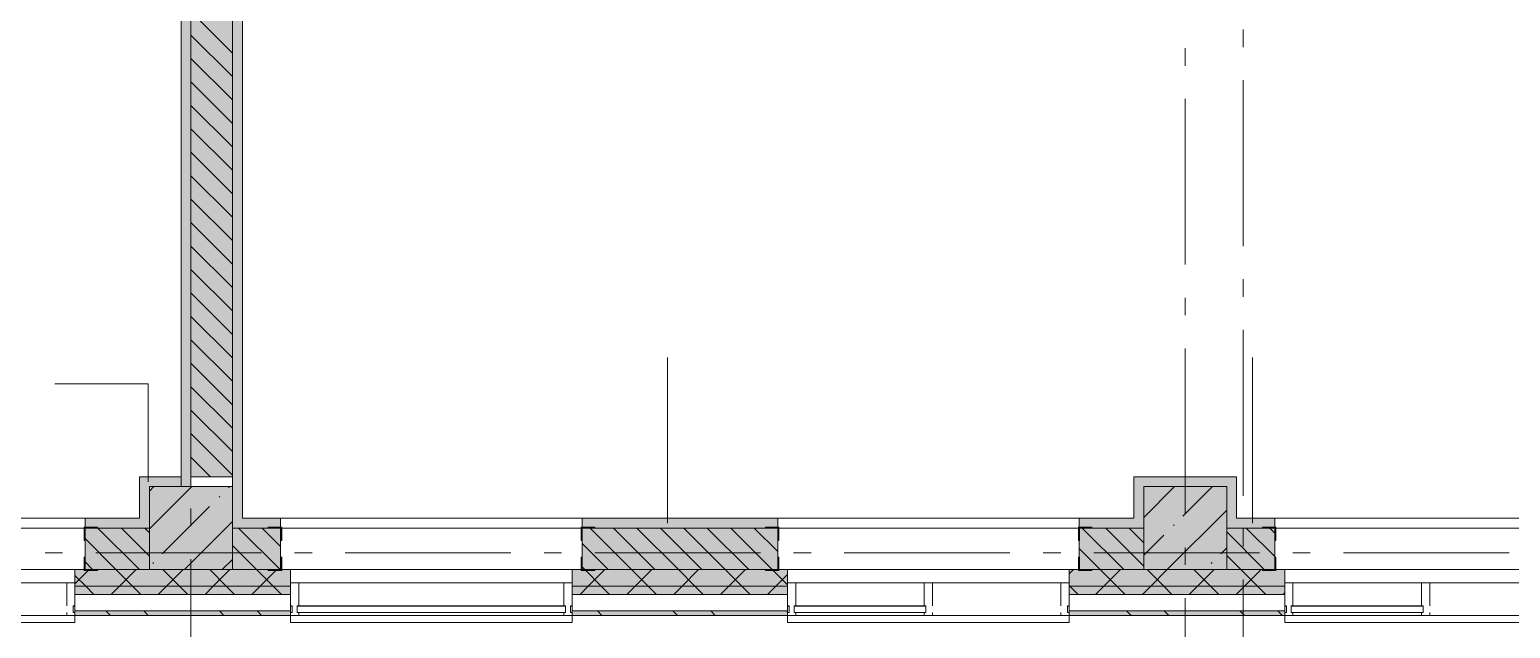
# Model space of a CAD drawing. Header units: millimetres. Extents: x -537608 to 253996, y -217170 to 186033.
# Drawn here: x -252900 to -243964, y 91066 to 94678 of the extents above; entities that cross this region are included whole.
import ezdxf

# ---------------------------------------------------------------- set-up
doc = ezdxf.new("R2010")
doc.units = ezdxf.units.MM
doc.layers.add('PDF _Геометрия', color=7, linetype='Continuous')
doc.layers.add('PDF _Сплошная заливка', color=7, linetype='Continuous', true_color=0xffffff)

msp = doc.modelspace()

# ---------------------------------------------------------------- hatches: boundary and pattern name
at = {"layer": 'PDF _Сплошная заливка', "true_color": 0xff7d7d, "transparency": 33554559}
for points in [[(-251676.1892, 91731.2661), (-251616.1907, 91731.2661), (-251616.1907, 98741.2656), (-251676.1892, 98741.2656), (-251676.1892, 91869.1886)], [(-251986.1887, 91921.2686), (-251986.1887, 91981.2671), (-252236.1897, 91981.2671), (-252236.1897, 91921.2686), (-252176.1868, 91921.2686)], [(-245676.192, 91921.2686), (-245676.192, 91981.2671), (-246236.1881, 91981.2671), (-246236.1881, 91921.2686), (-245797.9674, 91921.2686)], [(-245676.192, 91731.2661), (-245616.1892, 91731.2661), (-245616.1892, 91981.2671), (-245676.192, 91981.2671), (-245676.192, 91869.1886)], [(-246215.4035, 91671.2676), (-246176.1896, 91671.2676), (-246176.1896, 91921.2686), (-246236.1881, 91921.2686), (-246236.1881, 91671.2676)]]:
    msp.add_hatch(color=11, dxfattribs=at).paths.add_polyline_path(points)
at = {"layer": 'PDF _Сплошная заливка', "transparency": 33554559}
msp.add_hatch(color=256, dxfattribs=at).paths.add_polyline_path([(-245797.9674, 91421.2666), (-245676.192, 91421.2666), (-245676.192, 91921.2686), (-246176.1896, 91921.2686), (-246176.1896, 91421.2666)])
at = {"layer": 'PDF _Сплошная заливка', "true_color": 0xff7d7d, "transparency": 33554559}
h = msp.add_hatch(color=11, dxfattribs=at)
h.paths.add_polyline_path([(-252565.7423, 91671.2676), (-252236.1897, 91671.2676), (-252236.1897, 91731.2661), (-252565.7423, 91731.2661)], flags=0)
h.paths.add_polyline_path([(-254385.7415, 91671.2676), (-254385.7415, 91731.2661), (-254676.1879, 91731.2661), (-254676.1879, 91671.2676), (-254564.0965, 91671.2676)], flags=0)
h = msp.add_hatch(color=11, dxfattribs=at)
h.paths.add_polyline_path([(-246236.1881, 91671.2676), (-246236.1881, 91731.2661), (-246565.7407, 91731.2661), (-246565.7407, 91671.2676)], flags=0)
h.paths.add_polyline_path([(-251385.7429, 91671.2676), (-251385.7429, 91731.2661), (-251676.1892, 91731.2661), (-251676.1892, 91671.2676), (-251642.052, 91671.2676)], flags=0)
h.paths.add_polyline_path([(-249565.7436, 91671.2676), (-248385.7443, 91671.2676), (-248385.7443, 91731.2661), (-249565.7436, 91731.2661)], flags=0)
h = msp.add_hatch(color=11, dxfattribs=at)
h.paths.add_polyline_path([(-243236.1895, 91671.2676), (-243236.1895, 91731.2661), (-243565.7421, 91731.2661), (-243564.7431, 91671.2676), (-243293.3633, 91671.2676)], flags=0)
h.paths.add_polyline_path([(-245676.192, 91671.2676), (-245385.7414, 91671.2676), (-245385.7414, 91731.2661), (-245676.192, 91731.2661)], flags=0)
at = {"layer": 'PDF _Сплошная заливка', "transparency": 33554559}
h = msp.add_hatch(color=256, dxfattribs=at)
h.paths.add_polyline_path([(-233692.3661, 91421.2666), (-233626.193, 91421.2666), (-233626.193, 91671.2676), (-234066.1921, 91671.2676), (-234066.1921, 91421.2666)], flags=0)
h.paths.add_polyline_path([(-239119.0147, 91421.2666), (-238826.1914, 91421.2666), (-238826.1914, 91671.2676), (-239126.1905, 91671.2676), (-239126.1905, 91421.2666)], flags=0)
h.paths.add_polyline_path([(-235886.1913, 91421.2666), (-235886.1913, 91671.2676), (-237006.1922, 91671.2676), (-237006.1922, 91421.2666), (-236196.9723, 91421.2666)], flags=0)
h.paths.add_polyline_path([(-243293.3633, 91421.2666), (-243176.191, 91421.2666), (-243176.191, 91671.2676), (-243565.7421, 91671.2676), (-243565.7421, 91421.2666)], flags=0)
h.paths.add_polyline_path([(-241826.1901, 91421.2666), (-241826.1901, 91671.2676), (-242126.1913, 91671.2676), (-242126.1913, 91421.2666), (-242041.0592, 91421.2666)], flags=0)
h.paths.add_polyline_path([(-240006.1909, 91421.2666), (-239626.1902, 91421.2666), (-239626.1902, 91671.2676), (-240006.1909, 91671.2676), (-240006.1909, 91515.2129)], flags=0)
h.paths.add_polyline_path([(-242676.189, 91421.2666), (-242626.1889, 91421.2666), (-242626.1889, 91671.2676), (-242676.189, 91671.2676), (-242676.189, 91571.9777)], flags=0)
h.paths.add_polyline_path([(-246565.7407, 91421.2666), (-246176.1896, 91421.2666), (-246176.1896, 91671.2676), (-246565.7407, 91671.2676), (-246565.7407, 91515.2129)], flags=0)
h.paths.add_polyline_path([(-245385.7414, 91421.2666), (-245385.7414, 91671.2676), (-245676.192, 91671.2676), (-245676.192, 91421.2666)], flags=0)
h.paths.add_polyline_path([(-248720.0118, 91421.2666), (-248385.7443, 91421.2666), (-248385.7443, 91671.2676), (-249565.7436, 91671.2676), (-249565.7436, 91421.2666), (-249137.4437, 91421.2666)], flags=0)
h.paths.add_polyline_path([(-252476.9243, 91421.2666), (-252176.1868, 91421.2666), (-252176.1868, 91671.2676), (-252565.7423, 91671.2676), (-252565.7423, 91421.2666)], flags=0)
h.paths.add_polyline_path([(-251385.7429, 91421.2666), (-251385.7429, 91671.2676), (-251676.1892, 91671.2676), (-251676.1892, 91421.2666), (-251642.052, 91421.2666)], flags=0)
h.paths.add_polyline_path([(-255565.7409, 91421.2666), (-255176.1898, 91421.2666), (-255176.1898, 91671.2676), (-255565.7409, 91671.2676), (-255565.7409, 91515.2129)], flags=0)
h.paths.add_polyline_path([(-257486.1367, 91421.2666), (-257385.7402, 91421.2666), (-257385.7402, 91671.2676), (-258565.7395, 91671.2676), (-258565.7395, 91421.2666), (-258321.009, 91421.2666)], flags=0)
h.paths.add_polyline_path([(-254385.7415, 91421.2666), (-254385.7415, 91671.2676), (-254676.1879, 91671.2676), (-254676.1879, 91421.2666), (-254564.0965, 91421.2666)], flags=0)
h.paths.add_polyline_path([(-261243.0492, 91421.2666), (-261176.187, 91421.2666), (-261176.187, 91671.2676), (-261565.7382, 91671.2676), (-261565.7382, 91421.2666)], flags=0)
h.paths.add_polyline_path([(-260385.7388, 91421.2666), (-260385.7388, 91671.2676), (-260676.1851, 91671.2676), (-260676.1851, 91421.2666), (-260408.1812, 91421.2666)], flags=0)
h.paths.add_polyline_path([(-264176.1857, 91421.2666), (-264176.1857, 91671.2676), (-264565.7411, 91671.2676), (-264565.7411, 91421.2666)], flags=0)
h.paths.add_polyline_path([(-266669.6977, 91421.2666), (-266385.7404, 91421.2666), (-266385.7404, 91671.2676), (-267560.7406, 91671.2676), (-267560.7406, 91421.2666), (-267504.57, 91421.2666)], flags=0)
h.paths.add_polyline_path([(-263676.1881, 91421.2666), (-263385.7374, 91421.2666), (-263385.7374, 91671.2676), (-263676.1881, 91671.2676), (-263676.1881, 91506.6485)], flags=0)
h.paths.add_polyline_path([(-269380.7398, 91421.2666), (-269380.7398, 91671.2676), (-269676.1853, 91671.2676), (-269676.1853, 91421.2666), (-269591.7422, 91421.2666)], flags=0)
h.paths.add_polyline_path([(-270176.1872, 91421.2666), (-270176.1872, 91671.2676), (-270566.3541, 91671.2676), (-270566.3541, 91421.2666), (-270426.6102, 91421.2666)], flags=0)
h.paths.add_polyline_path([(-273348.6546, 91421.2666), (-273176.1859, 91421.2666), (-273176.1859, 91671.2676), (-273565.737, 91671.2676), (-273565.737, 91421.2666)], flags=0)
h.paths.add_polyline_path([(-275676.1826, 91421.2666), (-275385.7362, 91421.2666), (-275385.7362, 91671.2676), (-275676.1826, 91671.2676)], flags=0)
h.paths.add_polyline_path([(-272386.3534, 91421.2666), (-272386.3534, 91671.2676), (-272676.184, 91671.2676), (-272676.184, 91421.2666), (-272513.7824, 91421.2666)], flags=0)
h.paths.add_polyline_path([(-276226.1847, 91421.2666), (-276176.1845, 91421.2666), (-276176.1845, 91671.2676), (-276226.1847, 91671.2676), (-276226.1847, 91555.6756)], flags=0)
h.paths.add_polyline_path([(-276865.7367, 91421.2666), (-276726.1823, 91421.2666), (-276726.1823, 91671.2676), (-276865.7367, 91671.2676), (-276865.7367, 91515.2129)], flags=0)
h.paths.add_polyline_path([(-281685.7347, 91421.2666), (-281685.7347, 91671.2676), (-282865.734, 91671.2676), (-282865.734, 91421.2666), (-281697.3434, 91421.2666)], flags=0)
h.paths.add_polyline_path([(-279865.7397, 91421.2666), (-279726.1853, 91421.2666), (-279726.1853, 91671.2676), (-279865.7397, 91671.2676), (-279865.7397, 91515.2129)], flags=0)
h.paths.add_polyline_path([(-278685.7403, 91421.2666), (-278685.7403, 91671.2676), (-279226.1833, 91671.2676), (-279226.1833, 91421.2666), (-278775.3032, 91421.2666)], flags=0)
h.paths.add_polyline_path([(-284685.7376, 91421.2666), (-284685.7376, 91671.2676), (-285226.1806, 91671.2676), (-285226.1806, 91421.2666), (-285036.824, 91421.2666)], flags=0)
h.paths.add_polyline_path([(-285726.1825, 91421.2666), (-285726.1825, 91671.2676), (-285865.7369, 91671.2676), (-285865.7369, 91421.2666)], flags=0)
h.paths.add_polyline_path([(-288226.1835, 91421.2666), (-287685.7319, 91421.2666), (-287685.7319, 91671.2676), (-288226.1835, 91671.2676)], flags=0)
h.paths.add_polyline_path([(-288793.7365, 91421.2666), (-288726.1855, 91421.2666), (-288726.1855, 91671.2676), (-288865.7313, 91671.2676), (-288865.7313, 91421.2666)], flags=0)
h.paths.add_polyline_path([(-290880.9044, 91421.2666), (-290685.7348, 91421.2666), (-290685.7348, 91671.2676), (-291926.1806, 91671.2676), (-291926.1806, 91421.2666), (-291715.7767, 91421.2666)], flags=0)
h.paths.add_polyline_path([(-299626.1757, 91421.2666), (-299546.1806, 91421.2666), (-299546.1806, 91671.2676), (-299626.1757, 91671.2676), (-299626.1757, 91455.7484)], flags=0)
h.paths.add_polyline_path([(-300126.1777, 91421.2666), (-300126.1777, 91671.2676), (-300803.6776, 91671.2676), (-300803.6776, 91421.2666), (-300481.9058, 91421.2666)], flags=0)
h.paths.add_polyline_path([(-304238.8097, 91421.2666), (-304126.1758, 91421.2666), (-304126.1758, 91671.2676), (-307138.3387, 91671.2676), (-307138.3387, 91421.2666), (-305073.682, 91421.2666)], flags=0)
h.paths.add_polyline_path([(-301803.6815, 91421.2666), (-301803.6815, 91671.2676), (-303626.1825, 91671.2676), (-303626.1825, 91421.2666), (-302151.6419, 91421.2666)], flags=0)
h.paths.add_polyline_path([(-308138.3338, 91421.2666), (-308138.3338, 91671.2676), (-308726.1763, 91671.2676), (-308726.1763, 91421.2666), (-308413.1627, 91421.2666)], flags=0)
h = msp.add_hatch(color=256, dxfattribs=at)
h.paths.add_polyline_path([(-214072.9389, 91321.2663), (-213276.196, 91321.2663), (-213276.196, 91421.2666), (-222460.9308, 91421.2666), (-222460.9308, 91321.2663), (-214907.808, 91321.2663)], flags=0)
h.paths.add_polyline_path([(-224160.9288, 91321.2663), (-224160.9288, 91421.2666), (-232001.1932, 91421.2666), (-232001.1932, 91321.2663), (-224926.2392, 91321.2663)], flags=0)
h.paths.add_polyline_path([(-232851.1922, 91321.2663), (-232851.1922, 91421.2666), (-234126.1928, 91421.2666), (-234126.1928, 91321.2663), (-233126.1932, 91321.2663)], flags=0)
h.paths.add_polyline_path([(-236196.9723, 91321.2663), (-235826.1928, 91321.2663), (-235826.1928, 91421.2666), (-237066.1908, 91421.2666), (-237066.1908, 91321.2663), (-236614.4085, 91321.2663)], flags=0)
h.paths.add_polyline_path([(-239953.8848, 91321.2663), (-238766.1908, 91321.2663), (-238766.1908, 91421.2666), (-240066.1915, 91421.2666), (-240066.1915, 91321.2663)], flags=0)
h.paths.add_polyline_path([(-243626.1884, 91321.2663), (-241766.1916, 91321.2663), (-241766.1916, 91421.2666), (-243626.1884, 91421.2666)], flags=0)
h.paths.add_polyline_path([(-245380.5355, 91321.2663), (-245326.1907, 91321.2663), (-245326.1907, 91421.2666), (-246626.1914, 91421.2666), (-246626.1914, 91321.2663), (-245797.9674, 91321.2663)], flags=0)
h.paths.add_polyline_path([(-249626.19, 91321.2663), (-248326.1893, 91321.2663), (-248326.1893, 91421.2666), (-249626.19, 91421.2666)], flags=0)
h.paths.add_polyline_path([(-254564.0965, 91321.2663), (-254326.1866, 91321.2663), (-254326.1866, 91421.2666), (-255626.1873, 91421.2666), (-255626.1873, 91321.2663), (-254981.5283, 91321.2663)], flags=0)
h.paths.add_polyline_path([(-251326.1879, 91321.2663), (-251326.1879, 91421.2666), (-252626.1886, 91421.2666), (-252626.1886, 91321.2663), (-251642.052, 91321.2663)], flags=0)
h.paths.add_polyline_path([(-257486.1367, 91321.2663), (-257326.1894, 91321.2663), (-257326.1894, 91421.2666), (-258626.1859, 91421.2666), (-258626.1859, 91321.2663), (-258321.009, 91321.2663)], flags=0)
h.paths.add_polyline_path([(-260825.613, 91321.2663), (-260326.1881, 91321.2663), (-260326.1881, 91421.2666), (-261626.1888, 91421.2666), (-261626.1888, 91321.2663), (-261243.0492, 91321.2663)], flags=0)
h.paths.add_polyline_path([(-264626.1874, 91321.2663), (-263326.1867, 91321.2663), (-263330.2213, 91421.2666), (-264626.1874, 91421.2666)], flags=0)
h.paths.add_polyline_path([(-266326.1853, 91321.2663), (-266326.1853, 91421.2666), (-267621.1869, 91421.2666), (-267621.1869, 91321.2663), (-266669.6977, 91321.2663)], flags=0)
h.paths.add_polyline_path([(-269591.7422, 91321.2663), (-269321.1849, 91321.2663), (-269321.1849, 91421.2666), (-270626.8047, 91421.2666), (-270626.8047, 91321.2663), (-270009.1741, 91321.2663)], flags=0)
h.paths.add_polyline_path([(-272513.7824, 91321.2663), (-272326.8026, 91321.2663), (-272326.8026, 91421.2666), (-273626.1833, 91421.2666), (-273626.1833, 91321.2663), (-273348.6546, 91321.2663)], flags=0)
h.paths.add_polyline_path([(-279192.735, 91321.2663), (-278626.181, 91321.2663), (-278626.181, 91421.2666), (-279926.186, 91421.2666), (-279926.186, 91321.2663), (-279610.1755, 91321.2663)], flags=0)
h.paths.add_polyline_path([(-276926.1831, 91321.2663), (-275326.1855, 91321.2663), (-275326.1855, 91421.2666), (-276926.1831, 91421.2666)], flags=0)
h.paths.add_polyline_path([(-281626.184, 91321.2663), (-281626.184, 91421.2666), (-282926.1804, 91421.2666), (-282926.1804, 91321.2663), (-281697.3434, 91321.2663)], flags=0)
h.paths.add_polyline_path([(-284626.1869, 91321.2663), (-284626.1869, 91421.2666), (-285926.1833, 91421.2666), (-285926.1833, 91321.2663), (-285036.824, 91321.2663)], flags=0)
h.paths.add_polyline_path([(-287626.1812, 91321.2663), (-287626.1812, 91421.2666), (-288926.1776, 91421.2666), (-288926.1776, 91321.2663), (-287958.8642, 91321.2663)], flags=0)
h.paths.add_polyline_path([(-290880.9044, 91321.2663), (-290626.1842, 91321.2663), (-290626.1842, 91421.2666), (-291926.1806, 91421.2666), (-291926.1806, 91321.2663), (-291715.7767, 91321.2663)], flags=0)
h.paths.add_polyline_path([(-304238.8097, 91321.2663), (-301741.177, 91321.2663), (-301741.177, 91421.2666), (-307200.8346, 91421.2666), (-307200.8346, 91321.2663), (-305073.682, 91321.2663)], flags=0)
h.paths.add_polyline_path([(-299626.1757, 91321.2663), (-299566.1772, 91321.2663), (-299566.1772, 91421.2666), (-300866.1822, 91421.2666), (-300866.1822, 91321.2663), (-299647.0335, 91321.2663)], flags=0)
h.paths.add_polyline_path([(-310082.8987, 91321.2663), (-308075.8379, 91321.2663), (-308075.8379, 91421.2666), (-317076.174, 91421.2666), (-317076.174, 91321.2663), (-311752.6347, 91321.2663)], flags=0)
h = msp.add_hatch(color=256, dxfattribs=at)
h.paths.add_polyline_path([(-213176.1955, 91271.2661), (-213176.1955, 91321.2663), (-222460.9308, 91321.2663), (-222460.9308, 91271.2661), (-213238.0699, 91271.2661)], flags=0)
h.paths.add_polyline_path([(-225761.1072, 91271.2661), (-224160.9288, 91271.2661), (-224160.9288, 91321.2663), (-232001.1932, 91321.2663), (-232001.1932, 91271.2661), (-226595.9773, 91271.2661)], flags=0)
h.paths.add_polyline_path([(-233274.93, 91271.2661), (-232851.1922, 91271.2661), (-232851.1922, 91321.2663), (-234126.1928, 91321.2663), (-234126.1928, 91271.2661), (-233692.3661, 91271.2661)], flags=0)
h.paths.add_polyline_path([(-237031.8425, 91271.2661), (-235826.1928, 91271.2661), (-235826.1928, 91321.2663), (-237066.1908, 91321.2663), (-237066.1908, 91271.2661)], flags=0)
h.paths.add_polyline_path([(-239119.0147, 91271.2661), (-238766.1908, 91271.2661), (-238766.1908, 91321.2663), (-240066.1915, 91321.2663), (-240066.1915, 91271.2661), (-239536.4508, 91271.2661)], flags=0)
h.paths.add_polyline_path([(-242041.0592, 91271.2661), (-241766.1916, 91271.2661), (-241766.1916, 91321.2663), (-243626.1884, 91321.2663), (-243626.1884, 91271.2661), (-242458.491, 91271.2661)], flags=0)
h.paths.add_polyline_path([(-245797.9674, 91271.2661), (-245326.1907, 91271.2661), (-245326.1907, 91321.2663), (-246626.1914, 91321.2663), (-246626.1914, 91271.2661), (-246215.4035, 91271.2661)], flags=0)
h.paths.add_polyline_path([(-248720.0118, 91271.2661), (-248326.1893, 91271.2661), (-248326.1893, 91321.2663), (-249626.19, 91321.2663), (-249626.19, 91271.2661), (-249137.4437, 91271.2661)], flags=0)
h.paths.add_polyline_path([(-252626.1886, 91271.2661), (-251326.1879, 91271.2661), (-251326.1879, 91321.2663), (-252626.1886, 91321.2663)], flags=0)
h.paths.add_polyline_path([(-257326.1894, 91271.2661), (-257326.1894, 91321.2663), (-258626.1859, 91321.2663), (-258626.1859, 91271.2661), (-257486.1367, 91271.2661)], flags=0)
h.paths.add_polyline_path([(-255626.1873, 91271.2661), (-254326.1866, 91271.2661), (-254326.1866, 91321.2663), (-255626.1873, 91321.2663)], flags=0)
h.paths.add_polyline_path([(-261243.0492, 91271.2661), (-260326.1881, 91271.2661), (-260326.1881, 91321.2663), (-261626.1888, 91321.2663), (-261626.1888, 91271.2661)], flags=0)
h.paths.add_polyline_path([(-267621.1869, 91271.2661), (-266326.1853, 91271.2661), (-266326.1853, 91321.2663), (-267621.1869, 91321.2663)], flags=0)
h.paths.add_polyline_path([(-263326.1867, 91271.2661), (-263330.2213, 91321.2663), (-264626.1874, 91321.2663), (-264626.1874, 91271.2661), (-263330.2213, 91271.2661)], flags=0)
h.paths.add_polyline_path([(-269321.1849, 91271.2661), (-269321.1849, 91321.2663), (-270626.8047, 91321.2663), (-270626.8047, 91271.2661), (-269591.7422, 91271.2661)], flags=0)
h.paths.add_polyline_path([(-272513.7824, 91271.2661), (-272326.8026, 91271.2661), (-272326.8026, 91321.2663), (-273626.1833, 91321.2663), (-273626.1833, 91271.2661), (-273348.6546, 91271.2661)], flags=0)
h.paths.add_polyline_path([(-275435.8268, 91271.2661), (-275326.1855, 91271.2661), (-275326.1855, 91321.2663), (-276926.1831, 91321.2663), (-276926.1831, 91271.2661), (-275853.2587, 91271.2661)], flags=0)
h.paths.add_polyline_path([(-279610.1755, 91271.2661), (-278626.181, 91271.2661), (-278626.181, 91321.2663), (-279926.186, 91321.2663), (-279926.186, 91271.2661)], flags=0)
h.paths.add_polyline_path([(-281626.184, 91271.2661), (-281626.184, 91321.2663), (-282926.1804, 91321.2663), (-282926.1804, 91271.2661), (-281697.3434, 91271.2661)], flags=0)
h.paths.add_polyline_path([(-285926.1833, 91271.2661), (-284626.1869, 91271.2661), (-284626.1869, 91321.2663), (-285926.1833, 91321.2663)], flags=0)
h.paths.add_polyline_path([(-290626.1842, 91271.2661), (-290626.1842, 91321.2663), (-291926.1806, 91321.2663), (-291926.1806, 91271.2661), (-290880.9044, 91271.2661)], flags=0)
h.paths.add_polyline_path([(-288376.296, 91271.2661), (-287626.1812, 91271.2661), (-287626.1812, 91321.2663), (-288926.1776, 91321.2663), (-288926.1776, 91271.2661), (-288793.7365, 91271.2661)], flags=0)
h.paths.add_polyline_path([(-300064.4654, 91271.2661), (-299566.1772, 91271.2661), (-299566.1772, 91321.2663), (-300866.1822, 91321.2663), (-300866.1822, 91271.2661), (-300481.9058, 91271.2661)], flags=0)
h.paths.add_polyline_path([(-303821.3779, 91271.2661), (-301741.177, 91271.2661), (-301741.177, 91321.2663), (-307200.8346, 91321.2663), (-307200.8346, 91271.2661), (-304238.8097, 91271.2661)], flags=0)
h.paths.add_polyline_path([(-308413.1627, 91271.2661), (-308075.8379, 91271.2661), (-308075.8379, 91321.2663), (-317126.1742, 91321.2663), (-317126.1742, 91271.2661), (-308830.5945, 91271.2661)], flags=0)
h = msp.add_hatch(color=256, dxfattribs=at)
h.paths.add_polyline_path([(-213126.1959, 91144.2677), (-213026.1966, 91144.2677), (-213026.1966, 91171.2657), (-222460.9308, 91171.2657), (-222460.9308, 91144.2677), (-213176.1955, 91144.2677)], flags=0)
h.paths.add_polyline_path([(-224926.2392, 91144.2677), (-224160.9288, 91144.2677), (-224160.9288, 91171.2657), (-232001.1932, 91171.2657), (-232001.1932, 91144.2677), (-226595.9773, 91144.2677)], flags=0)
h.paths.add_polyline_path([(-232851.1922, 91144.2677), (-232851.1922, 91171.2657), (-234126.1928, 91171.2657), (-234126.1928, 91144.2677), (-233274.93, 91144.2677)], flags=0)
h.paths.add_polyline_path([(-235826.1928, 91144.2677), (-235826.1928, 91171.2657), (-237066.1908, 91171.2657), (-237066.1908, 91144.2677), (-236614.4085, 91144.2677)], flags=0)
h.paths.add_polyline_path([(-238766.1908, 91144.2677), (-238766.1908, 91171.2657), (-240066.1915, 91171.2657), (-240066.1915, 91144.2677), (-239953.8848, 91144.2677)], flags=0)
h.paths.add_polyline_path([(-243626.1884, 91144.2677), (-241766.1916, 91144.2677), (-241766.1916, 91171.2657), (-243626.1884, 91171.2657), (-243626.1884, 91161.2415)], flags=0)
h.paths.add_polyline_path([(-245326.1907, 91144.2677), (-245326.1907, 91171.2657), (-246626.1914, 91171.2657), (-246626.1914, 91144.2677)], flags=0)
h.paths.add_polyline_path([(-249626.19, 91144.2677), (-248326.1893, 91144.2677), (-248326.1893, 91171.2657), (-249626.19, 91171.2657), (-249626.19, 91161.2415)], flags=0)
h.paths.add_polyline_path([(-254326.1866, 91144.2677), (-254326.1866, 91171.2657), (-255626.1873, 91171.2657), (-255626.1873, 91144.2677), (-254981.5283, 91144.2677)], flags=0)
h.paths.add_polyline_path([(-252626.1886, 91144.2677), (-251326.1879, 91144.2677), (-251326.1879, 91171.2657), (-252626.1886, 91171.2657), (-252626.1886, 91161.2415)], flags=0)
h.paths.add_polyline_path([(-258321.009, 91144.2677), (-257326.1894, 91144.2677), (-257326.1894, 91171.2657), (-258626.1859, 91171.2657), (-258626.1859, 91144.2677)], flags=0)
h.paths.add_polyline_path([(-260326.1881, 91144.2677), (-260326.1881, 91171.2657), (-261626.1888, 91171.2657), (-261626.1888, 91144.2677)], flags=0)
h.paths.add_polyline_path([(-263330.2213, 91144.2677), (-263326.1867, 91144.2677), (-263330.2213, 91171.2657), (-264626.1874, 91171.2657), (-264626.1874, 91144.2677)], flags=0)
h.paths.add_polyline_path([(-266669.6977, 91144.2677), (-266326.1853, 91144.2677), (-266326.1853, 91171.2657), (-267621.1869, 91171.2657), (-267621.1869, 91144.2677)], flags=0)
h.paths.add_polyline_path([(-269321.1849, 91144.2677), (-269321.1849, 91171.2657), (-270626.8047, 91171.2657), (-270626.8047, 91144.2677), (-270009.1741, 91144.2677)], flags=0)
h.paths.add_polyline_path([(-272326.8026, 91144.2677), (-272326.8026, 91171.2657), (-273626.1833, 91171.2657), (-273626.1833, 91144.2677), (-273348.6546, 91144.2677)], flags=0)
h.paths.add_polyline_path([(-275326.1855, 91144.2677), (-275326.1855, 91171.2657), (-276926.1831, 91171.2657), (-276926.1831, 91144.2677), (-276688.131, 91144.2677)], flags=0)
h.paths.add_polyline_path([(-278626.181, 91144.2677), (-278626.181, 91171.2657), (-279926.186, 91171.2657), (-279926.186, 91144.2677)], flags=0)
h.paths.add_polyline_path([(-284626.1869, 91144.2677), (-284626.1869, 91171.2657), (-285926.1833, 91171.2657), (-285926.1833, 91144.2677), (-285036.824, 91144.2677)], flags=0)
h.paths.add_polyline_path([(-281697.3434, 91144.2677), (-281626.184, 91144.2677), (-281626.184, 91171.2657), (-282926.1804, 91171.2657), (-282926.1804, 91144.2677)], flags=0)
h.paths.add_polyline_path([(-288376.296, 91144.2677), (-287626.1812, 91144.2677), (-287626.1812, 91171.2657), (-288926.1776, 91171.2657), (-288926.1776, 91144.2677)], flags=0)
h.paths.add_polyline_path([(-290626.1842, 91144.2677), (-290626.1842, 91171.2657), (-291926.1806, 91171.2657), (-291926.1806, 91144.2677), (-291715.7767, 91144.2677)], flags=0)
h.paths.add_polyline_path([(-303403.9461, 91144.2677), (-301741.177, 91144.2677), (-301741.177, 91171.2657), (-307200.8346, 91171.2657), (-307200.8346, 91144.2677), (-305073.682, 91144.2677)], flags=0)
h.paths.add_polyline_path([(-300866.1822, 91144.2677), (-299566.1772, 91144.2677), (-299566.1772, 91171.2657), (-300866.1822, 91171.2657), (-300866.1822, 91161.2415)], flags=0)
h.paths.add_polyline_path([(-310082.8987, 91144.2677), (-308075.8379, 91144.2677), (-308075.8379, 91171.2657), (-317253.1726, 91171.2657), (-317253.1726, 91144.2677), (-311752.6347, 91144.2677)], flags=0)

# ---------------------------------------------------------------- linework, layer by layer
at = {"layer": 'PDF _Геометрия', "lineweight": 9}
for p, q in [((-251986.1887, 91981.2671), (-251986.1887, 98741.2656)), ((-251926.1902, 98741.2656), (-251926.1902, 91981.2671)), ((-251926.1902, 91981.2671), (-251926.1902, 98741.2656)), ((-251676.1892, 91981.2671), (-251676.1892, 98741.2656)), ((-251676.1892, 98741.2656), (-251676.1892, 91981.2671)), ((-251616.1907, 98741.2656), (-251616.1907, 91731.2661)), ((-251676.1892, 94536.9392), (-251926.1902, 94786.9402)), ((-251676.1892, 94395.5203), (-251926.1902, 94645.5212)), ((-251676.1892, 94254.097), (-251926.1902, 94504.0981)), ((-251676.1892, 94112.6782), (-251926.1902, 94362.6791)), ((-251676.1892, 93971.2549), (-251926.1902, 94221.2559)), ((-251676.1892, 93829.836), (-251926.1902, 94079.8327)), ((-251676.1892, 93688.4129), (-251926.1902, 93938.4138)), ((-251676.1892, 93546.9939), (-251926.1902, 93796.9906)), ((-251676.1892, 93405.5707), (-251926.1902, 93655.5717)), ((-251676.1892, 93264.1475), (-251926.1902, 93514.1485)), ((-251676.1892, 93122.7286), (-251926.1902, 93372.7295)), ((-251676.1892, 92981.3054), (-251926.1902, 93231.3064)), ((-251676.1892, 92839.8865), (-251926.1902, 93089.8832)), ((-251676.1892, 92698.4633), (-251926.1902, 92948.4642)), ((-251676.1892, 92557.0444), (-251926.1902, 92807.0411)), ((-251676.1892, 92415.6212), (-251926.1902, 92665.6221)), ((-249050.8777, 91701.2669), (-249050.8777, 92701.2664)), ((-245520.8564, 91701.2669), (-245520.8564, 92701.2664)), ((-252185.0743, 92541.4096), (-252748.3472, 92541.4096)), ((-252185.0743, 91951.2679), (-252185.0743, 92541.4096)), ((-251676.1892, 92274.1979), (-251926.1902, 92524.1989)), ((-251676.1892, 92132.7791), (-251926.1902, 92382.78)), ((-251676.1892, 91991.3559), (-251926.1902, 92241.3568)), ((-251807.5194, 91981.2671), (-251926.1902, 92099.9379)), ((-252236.1897, 91921.2686), (-252236.1897, 91981.2671)), ((-252236.1897, 91981.2671), (-251986.1887, 91981.2671)), ((-251986.1887, 91981.2671), (-251986.1887, 91921.2686)), ((-251986.1887, 91921.2686), (-251986.1887, 91981.2671)), ((-251926.1902, 91921.2686), (-251926.1902, 91981.2671)), ((-251926.1902, 91981.2671), (-251676.1892, 91981.2671)), ((-251676.1892, 91981.2671), (-251676.1892, 91921.2686)), ((-245676.192, 91981.2671), (-246236.1881, 91981.2671)), ((-246236.1881, 91981.2671), (-246236.1881, 91921.2686)), ((-245616.1892, 91981.2671), (-245676.192, 91981.2671)), ((-245616.1892, 91731.2661), (-245616.1892, 91981.2671)), ((-252236.1897, 91731.2661), (-252236.1897, 91921.2686)), ((-252176.1868, 91666.445), (-251921.3676, 91921.2686)), ((-252176.1868, 91894.5461), (-252149.4687, 91921.2686)), ((-251676.1892, 91921.2686), (-252176.1868, 91921.2686)), ((-252176.1868, 91921.2686), (-252176.1868, 91421.2666)), ((-251756.9509, 91857.5843), (-251752.21, 91862.325)), ((-251699.9277, 91914.6073), (-251693.2708, 91921.2686)), ((-251676.1892, 91421.2666), (-251676.1892, 91921.2686)), ((-246236.1881, 91921.2686), (-246236.1881, 91731.2661)), ((-246176.1896, 91735.8864), (-245990.8074, 91921.2686)), ((-245676.192, 91921.2686), (-246176.1896, 91921.2686)), ((-246176.1896, 91921.2686), (-246176.1896, 91421.2666)), ((-245940.4412, 91743.5337), (-245762.7106, 91921.2686)), ((-245676.192, 91421.2666), (-245676.192, 91921.2686)), ((-252099.0982, 91515.4368), (-251813.9783, 91800.5611)), ((-246034.6114, 91421.2666), (-245676.192, 91779.6861)), ((-254385.7415, 91731.2661), (-252565.7423, 91731.2661)), ((-252565.7423, 91671.2676), (-252565.7423, 91731.2661)), ((-252565.7423, 91731.2661), (-252236.1897, 91731.2661)), ((-251965.1716, 91421.2666), (-251676.1892, 91710.249)), ((-251616.1907, 91731.2661), (-251385.7429, 91731.2661)), ((-251385.7429, 91731.2661), (-251385.7429, 91671.2676)), ((-251385.7429, 91731.2661), (-249565.7436, 91731.2661)), ((-248385.7443, 91731.2661), (-249565.7436, 91731.2661)), ((-249565.7436, 91731.2661), (-249565.7436, 91671.2676)), ((-248385.7443, 91671.2676), (-248385.7443, 91731.2661)), ((-248385.7443, 91731.2661), (-246565.7407, 91731.2661)), ((-246236.1881, 91731.2661), (-246565.7407, 91731.2661)), ((-246565.7407, 91731.2661), (-246565.7407, 91671.2676)), ((-245997.4643, 91686.5105), (-245992.7236, 91691.2514)), ((-245385.7414, 91731.2661), (-245616.1892, 91731.2661)), ((-245385.7414, 91671.2676), (-245385.7414, 91731.2661)), ((-245385.7414, 91731.2661), (-243565.7421, 91731.2661)), ((-254378.7402, 91671.2676), (-252570.7414, 91671.2676)), ((-252570.7414, 91671.2676), (-254378.7402, 91671.2676)), ((-252236.1897, 91671.2676), (-252565.7423, 91671.2676)), ((-252565.7423, 91671.2676), (-252236.1897, 91671.2676)), ((-252565.7423, 91421.2666), (-252565.7423, 91671.2676)), ((-252378.8918, 91421.2666), (-252565.7423, 91608.1172)), ((-252237.4685, 91421.2666), (-252487.4695, 91671.2676)), ((-252176.1868, 91501.4082), (-252346.0463, 91671.2676)), ((-252236.1897, 91671.2676), (-252176.1868, 91671.2676)), ((-252176.1868, 91671.2676), (-252236.1897, 91671.2676)), ((-252176.1868, 91642.8271), (-252204.6274, 91671.2676)), ((-251385.7429, 91671.2676), (-251676.1892, 91671.2676)), ((-251676.1892, 91671.2676), (-251385.7429, 91671.2676)), ((-251388.9422, 91421.2666), (-251638.9388, 91671.2676)), ((-251385.7429, 91559.4906), (-251497.5199, 91671.2676)), ((-251385.7429, 91671.2676), (-251385.7429, 91421.2666)), ((-251378.7415, 91671.2676), (-249570.7428, 91671.2676)), ((-249570.7428, 91671.2676), (-251378.7415, 91671.2676)), ((-249565.7436, 91671.2676), (-249565.7436, 91421.2666)), ((-248385.7443, 91671.2676), (-249565.7436, 91671.2676)), ((-249565.7436, 91671.2676), (-248385.7443, 91671.2676)), ((-249267.6199, 91421.2666), (-249517.6208, 91671.2676)), ((-249126.2009, 91421.2666), (-249376.1977, 91671.2676)), ((-248984.7778, 91421.2666), (-249234.7787, 91671.2676)), ((-248843.3588, 91421.2666), (-249093.3555, 91671.2676)), ((-248701.9356, 91421.2666), (-248951.9366, 91671.2676)), ((-248560.5124, 91421.2666), (-248810.5134, 91671.2676)), ((-248419.0935, 91421.2666), (-248669.0945, 91671.2676)), ((-248385.7443, 91529.3363), (-248527.6713, 91671.2676)), ((-248385.7443, 91670.7595), (-248386.2524, 91671.2676)), ((-248385.7443, 91421.2666), (-248385.7443, 91671.2676)), ((-248378.7429, 91671.2676), (-246570.7442, 91671.2676)), ((-246570.7442, 91671.2676), (-248378.7429, 91671.2676)), ((-246236.1881, 91671.2676), (-246565.7407, 91671.2676)), ((-246565.7407, 91671.2676), (-246236.1881, 91671.2676)), ((-246565.7407, 91671.2676), (-246565.7407, 91421.2666)), ((-246297.7712, 91421.2666), (-246547.7721, 91671.2676)), ((-246176.1896, 91441.104), (-246406.3533, 91671.2676)), ((-246176.1896, 91582.5272), (-246264.93, 91671.2676)), ((-246236.1881, 91671.2676), (-246176.1896, 91671.2676)), ((-246176.1896, 91671.2676), (-246236.1881, 91671.2676)), ((-246176.1896, 91507.7853), (-246054.4918, 91629.4874)), ((-245385.7414, 91671.2676), (-245676.192, 91671.2676)), ((-245676.192, 91671.2676), (-245385.7414, 91671.2676)), ((-245449.2448, 91421.2666), (-245676.192, 91648.2095)), ((-245385.7414, 91499.1863), (-245557.8226, 91671.2676)), ((-245385.7414, 91640.6053), (-245416.4037, 91671.2676)), ((-245385.7414, 91421.2666), (-245385.7414, 91671.2676)), ((-245378.7443, 91671.2676), (-243570.7412, 91671.2676)), ((-243570.7412, 91671.2676), (-245378.7443, 91671.2676)), ((-251530.3611, 91421.2666), (-251676.1892, 91567.0948)), ((-249409.0431, 91421.2666), (-249565.7436, 91577.9673)), ((-246439.1944, 91421.2666), (-246565.7407, 91547.813)), ((-245712.3444, 91515.4368), (-245676.192, 91551.5892)), ((-245590.6681, 91421.2666), (-245676.192, 91506.7906)), ((-254326.1866, 91421.2666), (-252626.1886, 91421.2666)), ((-252626.1886, 91421.2666), (-254326.1866, 91421.2666)), ((-252626.1886, 91334.9289), (-252539.8509, 91421.2666)), ((-252626.1886, 91321.2663), (-252626.1886, 91421.2666)), ((-252626.1886, 91421.2666), (-252176.1868, 91421.2666)), ((-252520.3106, 91421.2666), (-252565.7423, 91466.6983)), ((-252176.1868, 91421.2666), (-252565.7423, 91421.2666)), ((-252278.8914, 91321.2663), (-252378.8918, 91421.2666)), ((-252357.0091, 91321.2663), (-252257.0087, 91421.2666)), ((-252176.1868, 91421.2666), (-251676.1892, 91421.2666)), ((-252156.1257, 91458.4138), (-252151.3848, 91463.1545)), ((-251996.0493, 91321.2663), (-252096.0496, 91421.2666)), ((-252074.167, 91321.2663), (-251974.1666, 91421.2666)), ((-251713.2028, 91321.2663), (-251813.2032, 91421.2666)), ((-251791.3249, 91321.2663), (-251691.3245, 91421.2666)), ((-251737.0748, 91421.2666), (-251676.1892, 91482.1522)), ((-251671.7843, 91421.2666), (-251676.1892, 91425.6716)), ((-251385.7429, 91421.2666), (-251676.1892, 91421.2666)), ((-251676.1892, 91421.2666), (-251326.1879, 91421.2666)), ((-251430.3607, 91321.2663), (-251530.3611, 91421.2666)), ((-251508.4785, 91321.2663), (-251408.4824, 91421.2666)), ((-251326.1879, 91421.2666), (-249626.19, 91421.2666)), ((-249626.19, 91421.2666), (-251326.1879, 91421.2666)), ((-251326.1879, 91421.2666), (-251326.1879, 91321.2663)), ((-248326.1893, 91421.2666), (-249626.19, 91421.2666)), ((-249626.19, 91421.2666), (-249626.19, 91321.2663)), ((-249550.462, 91421.2666), (-249565.7436, 91436.544)), ((-249565.7436, 91421.2666), (-248385.7443, 91421.2666)), ((-249450.4616, 91321.2663), (-249550.462, 91421.2666)), ((-249528.5837, 91321.2663), (-249428.5833, 91421.2666)), ((-249167.6195, 91321.2663), (-249267.6199, 91421.2666)), ((-249245.7372, 91321.2663), (-249145.7412, 91421.2666)), ((-248884.7774, 91321.2663), (-248984.7778, 91421.2666)), ((-248962.8951, 91321.2663), (-248862.8948, 91421.2666)), ((-248601.9353, 91321.2663), (-248701.9356, 91421.2666)), ((-248680.053, 91321.2663), (-248580.0526, 91421.2666)), ((-248326.1893, 91328.3624), (-248419.0935, 91421.2666)), ((-248326.1893, 91321.2663), (-248326.1893, 91421.2666)), ((-248326.1893, 91421.2666), (-246626.1914, 91421.2666)), ((-246626.1914, 91421.2666), (-248326.1893, 91421.2666)), ((-246626.1914, 91395.2332), (-246600.1535, 91421.2666)), ((-246176.1896, 91421.2666), (-246626.1914, 91421.2666)), ((-246626.1914, 91421.2666), (-246626.1914, 91321.2663)), ((-246565.7407, 91421.2666), (-246176.1896, 91421.2666)), ((-246339.194, 91321.2663), (-246439.1944, 91421.2666)), ((-246417.3118, 91321.2663), (-246317.3114, 91421.2666)), ((-246176.1896, 91421.2666), (-245676.192, 91421.2666)), ((-246056.3519, 91321.2663), (-246156.3523, 91421.2666)), ((-246134.4697, 91321.2663), (-246034.4693, 91421.2666)), ((-245773.5098, 91321.2663), (-245873.5102, 91421.2666)), ((-245851.6276, 91321.2663), (-245751.6272, 91421.2666)), ((-245769.3675, 91458.4138), (-245764.6267, 91463.1545)), ((-245326.1907, 91421.2666), (-245676.192, 91421.2666)), ((-245676.192, 91421.2666), (-245385.7414, 91421.2666)), ((-245490.6677, 91321.2663), (-245590.6681, 91421.2666)), ((-245568.7854, 91321.2663), (-245468.7851, 91421.2666)), ((-245326.1907, 91421.2666), (-243626.1884, 91421.2666)), ((-243626.1884, 91421.2666), (-245326.1907, 91421.2666)), ((-245326.1907, 91321.2663), (-245326.1907, 91421.2666)), ((-252676.1888, 91341.2672), (-253451.1874, 91341.2672)), ((-252626.1886, 91341.2672), (-252676.1888, 91341.2672)), ((-252676.1888, 91341.2672), (-252676.1888, 91201.265)), ((-252561.7335, 91321.2663), (-252626.1886, 91385.7214)), ((-252626.1886, 91201.265), (-252626.1886, 91341.2672)), ((-251276.1877, 91341.2672), (-251326.1879, 91341.2672)), ((-251326.1879, 91341.2672), (-251326.1879, 91201.265)), ((-251276.1877, 91201.265), (-251276.1877, 91341.2672)), ((-249676.1902, 91341.2672), (-251276.1877, 91341.2672)), ((-249626.19, 91341.2672), (-249676.1902, 91341.2672)), ((-249676.1902, 91341.2672), (-249676.1902, 91201.265)), ((-249626.19, 91201.265), (-249626.19, 91341.2672)), ((-248397.2109, 91321.2663), (-248326.1893, 91392.2879)), ((-248276.1891, 91341.2672), (-248326.1893, 91341.2672)), ((-248326.1893, 91341.2672), (-248326.1893, 91201.265)), ((-247501.1904, 91341.2672), (-248276.1891, 91341.2672)), ((-248276.1891, 91201.265), (-248276.1891, 91341.2672)), ((-247451.1902, 91341.2672), (-247501.1904, 91341.2672)), ((-247501.1904, 91341.2672), (-247501.1904, 91201.265)), ((-246676.1915, 91341.2672), (-247451.1902, 91341.2672)), ((-247451.1902, 91201.265), (-247451.1902, 91341.2672)), ((-246626.1914, 91341.2672), (-246676.1915, 91341.2672)), ((-246676.1915, 91341.2672), (-246676.1915, 91201.265)), ((-246626.1914, 91201.265), (-246626.1914, 91341.2672)), ((-246622.0362, 91321.2663), (-246626.1914, 91325.4215)), ((-245276.1904, 91341.2672), (-245326.1907, 91341.2672)), ((-245326.1907, 91341.2672), (-245326.1907, 91201.265)), ((-244501.1918, 91341.2672), (-245276.1904, 91341.2672)), ((-245276.1904, 91201.265), (-245276.1904, 91341.2672)), ((-244451.1916, 91341.2672), (-244501.1918, 91341.2672)), ((-244501.1918, 91341.2672), (-244501.1918, 91201.265)), ((-243676.1886, 91341.2672), (-244451.1916, 91341.2672)), ((-244451.1916, 91201.265), (-244451.1916, 91341.2672)), ((-252626.1886, 91271.2661), (-252626.1886, 91321.2663)), ((-252626.1886, 91321.2663), (-251326.1879, 91321.2663)), ((-252626.1886, 91171.2657), (-252626.1886, 91271.2661)), ((-252626.1886, 91271.2661), (-251326.1879, 91271.2661)), ((-252511.7333, 91271.2661), (-252561.7335, 91321.2663)), ((-252407.0093, 91271.2661), (-252357.0091, 91321.2663)), ((-252228.8912, 91271.2661), (-252278.8914, 91321.2663)), ((-252124.1672, 91271.2661), (-252074.167, 91321.2663)), ((-251946.0491, 91271.2661), (-251996.0493, 91321.2663)), ((-251841.3251, 91271.2661), (-251791.3249, 91321.2663)), ((-251663.2069, 91271.2661), (-251713.2028, 91321.2663)), ((-251558.4787, 91271.2661), (-251508.4785, 91321.2663)), ((-251380.3605, 91271.2661), (-251430.3607, 91321.2663)), ((-251326.1879, 91321.2663), (-251326.1879, 91271.2661)), ((-251326.1879, 91271.2661), (-251326.1879, 91171.2657)), ((-249626.19, 91321.2663), (-249626.19, 91271.2661)), ((-249626.19, 91321.2663), (-248326.1893, 91321.2663)), ((-249626.19, 91271.2661), (-249626.19, 91171.2657)), ((-249626.19, 91271.2661), (-248326.1893, 91271.2661)), ((-249578.5839, 91271.2661), (-249528.5837, 91321.2663)), ((-249400.4657, 91271.2661), (-249450.4616, 91321.2663)), ((-249295.7375, 91271.2661), (-249245.7372, 91321.2663)), ((-249117.6193, 91271.2661), (-249167.6195, 91321.2663)), ((-249012.8953, 91271.2661), (-248962.8951, 91321.2663)), ((-248834.7772, 91271.2661), (-248884.7774, 91321.2663)), ((-248730.0532, 91271.2661), (-248680.053, 91321.2663)), ((-248551.9351, 91271.2661), (-248601.9353, 91321.2663)), ((-248447.2111, 91271.2661), (-248397.2109, 91321.2663)), ((-248326.1893, 91271.2661), (-248326.1893, 91321.2663)), ((-248326.1893, 91171.2657), (-248326.1893, 91271.2661)), ((-246626.1914, 91321.2663), (-245326.1907, 91321.2663)), ((-246626.1914, 91321.2663), (-246626.1914, 91271.2661)), ((-246626.1914, 91271.2661), (-245326.1907, 91271.2661)), ((-246626.1914, 91271.2661), (-246626.1914, 91171.2657)), ((-246572.036, 91271.2661), (-246622.0362, 91321.2663)), ((-246467.312, 91271.2661), (-246417.3118, 91321.2663)), ((-246289.1938, 91271.2661), (-246339.194, 91321.2663)), ((-246184.4699, 91271.2661), (-246134.4697, 91321.2663)), ((-246006.3517, 91271.2661), (-246056.3519, 91321.2663)), ((-245901.6278, 91271.2661), (-245851.6276, 91321.2663)), ((-245723.5096, 91271.2661), (-245773.5098, 91321.2663)), ((-245618.7857, 91271.2661), (-245568.7854, 91321.2663)), ((-245440.6675, 91271.2661), (-245490.6677, 91321.2663)), ((-245335.9435, 91271.2661), (-245326.1907, 91281.019)), ((-245326.1907, 91271.2661), (-245326.1907, 91321.2663)), ((-245326.1907, 91171.2657), (-245326.1907, 91271.2661)), ((-252676.1888, 91161.2415), (-252676.1888, 91144.2677)), ((-252636.1869, 91161.2674), (-252636.1869, 91201.265)), ((-252636.1869, 91201.265), (-252626.1886, 91201.265)), ((-252626.1886, 91161.2674), (-252636.1869, 91161.2674)), ((-252626.1886, 91144.2677), (-252626.1886, 91171.2657)), ((-252626.1886, 91171.2657), (-251326.1879, 91171.2657)), ((-252626.1886, 91144.2677), (-252626.1886, 91161.2674)), ((-251326.1879, 91201.265), (-251316.1896, 91201.265)), ((-251326.1879, 91171.2657), (-251326.1879, 91144.2677)), ((-251316.1896, 91161.2674), (-251326.1879, 91161.2674)), ((-251326.1879, 91161.2674), (-251326.1879, 91144.2677)), ((-251316.1896, 91201.265), (-251316.1896, 91161.2674)), ((-251286.1903, 91161.2674), (-251286.1903, 91201.265)), ((-251286.1903, 91201.265), (-251276.1877, 91201.265)), ((-251276.1877, 91161.2674), (-251286.1903, 91161.2674)), ((-251276.1877, 91144.2677), (-251276.1877, 91161.2674)), ((-249676.1902, 91161.2674), (-251276.1877, 91161.2674)), ((-249676.1902, 91201.265), (-249666.1875, 91201.265)), ((-249666.1875, 91161.2674), (-249676.1902, 91161.2674)), ((-249676.1902, 91161.2674), (-249676.1902, 91144.2677)), ((-249666.1875, 91201.265), (-249666.1875, 91161.2674)), ((-249636.1883, 91161.2674), (-249636.1883, 91201.265)), ((-249636.1883, 91201.265), (-249626.19, 91201.265)), ((-249626.19, 91161.2674), (-249636.1883, 91161.2674)), ((-249626.19, 91171.2657), (-249626.19, 91144.2677)), ((-249626.19, 91171.2657), (-248326.1893, 91171.2657)), ((-249626.19, 91144.2677), (-249626.19, 91161.2674)), ((-248326.1893, 91201.265), (-248316.191, 91201.265)), ((-248326.1893, 91144.2677), (-248326.1893, 91171.2657)), ((-248316.191, 91161.2674), (-248326.1893, 91161.2674)), ((-248326.1893, 91161.2674), (-248326.1893, 91144.2677)), ((-248316.191, 91201.265), (-248316.191, 91161.2674)), ((-248286.1874, 91161.2674), (-248286.1874, 91201.265)), ((-248286.1874, 91201.265), (-248276.1891, 91201.265)), ((-248276.1891, 91161.2674), (-248286.1874, 91161.2674)), ((-247501.1904, 91161.2674), (-248276.1891, 91161.2674)), ((-248276.1891, 91144.2677), (-248276.1891, 91161.2674)), ((-247501.1904, 91201.265), (-247491.1878, 91201.265)), ((-247491.1878, 91161.2674), (-247501.1904, 91161.2674)), ((-247501.1904, 91161.2674), (-247501.1904, 91144.2677)), ((-247491.1878, 91201.265), (-247491.1878, 91161.2674)), ((-247451.1902, 91144.2677), (-247451.1902, 91161.2415)), ((-246676.1915, 91161.2415), (-246676.1915, 91144.2677)), ((-246636.1896, 91161.2674), (-246636.1896, 91201.265)), ((-246636.1896, 91201.265), (-246626.1914, 91201.265)), ((-246626.1914, 91161.2674), (-246636.1896, 91161.2674)), ((-246626.1914, 91171.2657), (-245326.1907, 91171.2657)), ((-246626.1914, 91171.2657), (-246626.1914, 91144.2677)), ((-246626.1914, 91144.2677), (-246626.1914, 91161.2674)), ((-245326.1907, 91201.265), (-245316.188, 91201.265)), ((-245326.1907, 91144.2677), (-245326.1907, 91171.2657)), ((-245316.188, 91161.2674), (-245326.1907, 91161.2674)), ((-245326.1907, 91161.2674), (-245326.1907, 91144.2677)), ((-245316.188, 91201.265), (-245316.188, 91161.2674)), ((-245286.1888, 91161.2674), (-245286.1888, 91201.265)), ((-245286.1888, 91201.265), (-245276.1904, 91201.265)), ((-245276.1904, 91161.2674), (-245286.1888, 91161.2674)), ((-244501.1918, 91161.2674), (-245276.1904, 91161.2674)), ((-245276.1904, 91144.2677), (-245276.1904, 91161.2674)), ((-244501.1918, 91201.265), (-244491.1891, 91201.265)), ((-244491.1891, 91161.2674), (-244501.1918, 91161.2674)), ((-244501.1918, 91161.2674), (-244501.1918, 91144.2677)), ((-244491.1891, 91201.265), (-244491.1891, 91161.2674)), ((-244451.1916, 91144.2677), (-244451.1916, 91161.2415)), ((-252676.1888, 91144.2677), (-253451.1874, 91144.2677)), ((-252676.1888, 91144.2677), (-252626.1886, 91144.2677)), ((-251326.1879, 91144.2677), (-252626.1886, 91144.2677)), ((-251326.1879, 91144.2677), (-251276.1877, 91144.2677)), ((-249676.1902, 91144.2677), (-251276.1877, 91144.2677)), ((-249676.1902, 91144.2677), (-249626.19, 91144.2677)), ((-249626.19, 91144.2677), (-248326.1893, 91144.2677)), ((-248326.1893, 91144.2677), (-248276.1891, 91144.2677)), ((-247501.1904, 91144.2677), (-248276.1891, 91144.2677)), ((-247501.1904, 91144.2677), (-247451.1902, 91144.2677)), ((-246676.1915, 91144.2677), (-247451.1902, 91144.2677)), ((-246676.1915, 91144.2677), (-246626.1914, 91144.2677)), ((-246626.1914, 91144.2677), (-245326.1907, 91144.2677)), ((-245326.1907, 91144.2677), (-245276.1904, 91144.2677)), ((-244501.1918, 91144.2677), (-245276.1904, 91144.2677)), ((-244501.1918, 91144.2677), (-244451.1916, 91144.2677)), ((-243676.1886, 91144.2677), (-244451.1916, 91144.2677))]:
    msp.add_line(p, q, dxfattribs=at)
at = {"layer": 'PDF _Геометрия', "color": 253, "lineweight": 9, "true_color": 0xaaaaaa}
for p, q in [((-245576.1916, 94678.3409), (-245576.1916, 94572.5103)), ((-245926.1886, 94460.6859), (-245926.1886, 94566.5208)), ((-251926.1902, 93495.0991), (-251926.1902, 94495.0987)), ((-245576.1916, 94372.5095), (-245576.1916, 93372.51)), ((-245926.1886, 93260.6856), (-245926.1886, 94260.6851)), ((-251926.1902, 93189.2678), (-251926.1902, 93295.1027)), ((-245576.1916, 93172.5092), (-245576.1916, 93066.6743)), ((-245926.1886, 92954.8542), (-245926.1886, 93060.6848)), ((-251926.1902, 91989.2675), (-251926.1902, 92989.267)), ((-245576.1916, 92866.6779), (-245576.1916, 91866.6783)), ((-245926.1886, 91754.8539), (-245926.1886, 92754.8535)), ((-251926.1902, 91683.4361), (-251926.1902, 91789.2667)), ((-245576.1916, 91666.6775), (-245576.1916, 91560.8427)), ((-252701.2836, 91521.2671), (-252807.1185, 91521.2671)), ((-251501.2876, 91521.2671), (-252501.2872, 91521.2671)), ((-251195.4519, 91521.2671), (-251301.2868, 91521.2671)), ((-249995.4517, 91521.2671), (-250995.4512, 91521.2671)), ((-249689.6203, 91521.2671), (-249795.4509, 91521.2671)), ((-248489.62, 91521.2671), (-249489.6195, 91521.2671)), ((-248183.7843, 91521.2671), (-248289.6192, 91521.2671)), ((-246983.7883, 91521.2671), (-247983.7879, 91521.2671)), ((-246677.9526, 91521.2671), (-246783.7875, 91521.2671)), ((-245477.9524, 91521.2671), (-246477.9519, 91521.2671)), ((-245926.1886, 91449.0182), (-245926.1886, 91554.8531)), ((-245172.121, 91521.2671), (-245277.9516, 91521.2671)), ((-243972.1207, 91521.2671), (-244972.1202, 91521.2671)), ((-251926.1902, 90483.4358), (-251926.1902, 91483.4354)), ((-245576.1916, 91360.8419), (-245576.1916, 90360.8423)), ((-245926.1886, 90249.0179), (-245926.1886, 91249.0218)), ((-252626.1886, 91199.267), (-252636.1869, 91199.267)), ((-251316.1896, 91199.267), (-251326.1879, 91199.267)), ((-249666.1875, 91199.267), (-251286.1903, 91199.267)), ((-251276.1877, 91201.265), (-249676.1902, 91201.265)), ((-249626.19, 91199.267), (-249636.1883, 91199.267)), ((-248316.191, 91199.267), (-248326.1893, 91199.267)), ((-247491.1878, 91199.267), (-248286.1874, 91199.267)), ((-248276.1891, 91201.265), (-247501.1904, 91201.265)), ((-246626.1914, 91199.267), (-246632.8397, 91199.267)), ((-245316.188, 91199.267), (-245326.1907, 91199.267)), ((-244491.1891, 91199.267), (-245286.1888, 91199.267)), ((-245276.1904, 91201.265), (-244501.1918, 91201.265)), ((-252626.1886, 91101.2646), (-254326.1866, 91101.2646)), ((-252626.1886, 91144.2677), (-252626.1886, 91101.2646)), ((-251326.1879, 91101.2646), (-251326.1879, 91144.2677)), ((-249626.19, 91101.2646), (-251326.1879, 91101.2646)), ((-249626.19, 91144.2677), (-249626.19, 91101.2646)), ((-248326.1893, 91101.2646), (-248326.1893, 91144.2677)), ((-246626.1914, 91101.2646), (-248326.1893, 91101.2646)), ((-246626.1914, 91144.2677), (-246626.1914, 91101.2646)), ((-245326.1907, 91101.2646), (-245326.1907, 91144.2677)), ((-243626.1884, 91101.2646), (-245326.1907, 91101.2646))]:
    msp.add_line(p, q, dxfattribs=at)
at = {"layer": 'PDF _Геометрия', "color": 253, "lineweight": 20, "true_color": 0xaaaaaa}
for p, q in [((-252489.743, 91677.2657), (-252570.7414, 91677.2657)), ((-252570.7414, 91677.2657), (-252570.7414, 91596.2673)), ((-252570.7414, 91596.2673), (-252564.7433, 91596.2673)), ((-252564.7433, 91596.2673), (-252564.7433, 91671.2676)), ((-252564.7433, 91671.2676), (-252489.743, 91671.2676)), ((-252489.743, 91671.2676), (-252489.743, 91677.2657)), ((-251378.7415, 91677.2657), (-251459.7399, 91677.2657)), ((-251459.7399, 91677.2657), (-251459.7399, 91671.2676)), ((-251459.7399, 91671.2676), (-251384.7397, 91671.2676)), ((-251384.7397, 91671.2676), (-251384.7397, 91596.2673)), ((-251384.7397, 91596.2673), (-251378.7415, 91596.2673)), ((-251378.7415, 91596.2673), (-251378.7415, 91677.2657)), ((-249489.7401, 91677.2657), (-249570.7428, 91677.2657)), ((-249570.7428, 91677.2657), (-249570.7428, 91596.2673)), ((-249570.7428, 91596.2673), (-249564.7404, 91596.2673)), ((-249564.7404, 91596.2673), (-249564.7404, 91671.2676)), ((-249564.7404, 91671.2676), (-249489.7401, 91671.2676)), ((-249489.7401, 91671.2676), (-249489.7401, 91677.2657)), ((-248378.7429, 91677.2657), (-248459.7413, 91677.2657)), ((-248459.7413, 91677.2657), (-248459.7413, 91671.2676)), ((-248459.7413, 91671.2676), (-248384.741, 91671.2676)), ((-248384.741, 91671.2676), (-248384.741, 91596.2673)), ((-248384.741, 91596.2673), (-248378.7429, 91596.2673)), ((-248378.7429, 91596.2673), (-248378.7429, 91677.2657)), ((-246489.7415, 91677.2657), (-246570.7442, 91677.2657)), ((-246570.7442, 91677.2657), (-246570.7442, 91596.2673)), ((-246570.7442, 91596.2673), (-246564.7417, 91596.2673)), ((-246564.7417, 91596.2673), (-246564.7417, 91671.2676)), ((-246564.7417, 91671.2676), (-246489.7415, 91671.2676)), ((-246489.7415, 91671.2676), (-246489.7415, 91677.2657)), ((-245378.7443, 91677.2657), (-245459.7427, 91677.2657)), ((-245459.7427, 91677.2657), (-245459.7427, 91671.2676)), ((-245459.7427, 91671.2676), (-245384.7424, 91671.2676)), ((-245384.7424, 91671.2676), (-245384.7424, 91596.2673)), ((-245384.7424, 91596.2673), (-245378.7443, 91596.2673)), ((-245378.7443, 91596.2673), (-245378.7443, 91677.2657)), ((-252564.7433, 91496.267), (-252570.7414, 91496.267)), ((-252570.7414, 91496.267), (-252570.7414, 91415.2685)), ((-252570.7414, 91415.2685), (-252489.743, 91415.2685)), ((-252564.7433, 91421.2666), (-252564.7433, 91496.267)), ((-252489.743, 91421.2666), (-252564.7433, 91421.2666)), ((-252489.743, 91415.2685), (-252489.743, 91421.2666)), ((-251384.7397, 91421.2666), (-251459.7399, 91421.2666)), ((-251459.7399, 91421.2666), (-251459.7399, 91415.2685)), ((-251459.7399, 91415.2685), (-251378.7415, 91415.2685)), ((-251384.7397, 91496.267), (-251384.7397, 91421.2666)), ((-251378.7415, 91496.267), (-251384.7397, 91496.267)), ((-251378.7415, 91415.2685), (-251378.7415, 91496.267)), ((-249564.7404, 91496.267), (-249570.7428, 91496.267)), ((-249570.7428, 91496.267), (-249570.7428, 91415.2685)), ((-249570.7428, 91415.2685), (-249489.7401, 91415.2685)), ((-249564.7404, 91421.2666), (-249564.7404, 91496.267)), ((-249489.7401, 91421.2666), (-249564.7404, 91421.2666)), ((-249489.7401, 91415.2685), (-249489.7401, 91421.2666)), ((-248384.741, 91421.2666), (-248459.7413, 91421.2666)), ((-248459.7413, 91421.2666), (-248459.7413, 91415.2685)), ((-248459.7413, 91415.2685), (-248378.7429, 91415.2685)), ((-248384.741, 91496.267), (-248384.741, 91421.2666)), ((-248378.7429, 91496.267), (-248384.741, 91496.267)), ((-248378.7429, 91415.2685), (-248378.7429, 91496.267)), ((-246564.7417, 91496.267), (-246570.7442, 91496.267)), ((-246570.7442, 91496.267), (-246570.7442, 91415.2685)), ((-246570.7442, 91415.2685), (-246489.7415, 91415.2685)), ((-246564.7417, 91421.2666), (-246564.7417, 91496.267)), ((-246489.7415, 91421.2666), (-246564.7417, 91421.2666)), ((-246489.7415, 91415.2685), (-246489.7415, 91421.2666)), ((-245384.7424, 91421.2666), (-245459.7427, 91421.2666)), ((-245459.7427, 91421.2666), (-245459.7427, 91415.2685)), ((-245459.7427, 91415.2685), (-245378.7443, 91415.2685)), ((-245384.7424, 91496.267), (-245384.7424, 91421.2666)), ((-245378.7443, 91496.267), (-245384.7424, 91496.267)), ((-245378.7443, 91415.2685), (-245378.7443, 91496.267))]:
    msp.add_line(p, q, dxfattribs=at)
at = {"layer": 'PDF _Геометрия', "color": 8, "lineweight": 9, "true_color": 0x787878}
for p, q in [((-252412.2238, 91144.2677), (-252439.2261, 91171.2657)), ((-252184.1269, 91144.2677), (-252211.125, 91171.2657)), ((-251727.9291, 91144.2677), (-251754.9314, 91171.2657)), ((-251499.8322, 91144.2677), (-251526.8303, 91171.2657)), ((-249446.9437, 91144.2677), (-249473.946, 91171.2657)), ((-248990.7501, 91144.2677), (-249017.7481, 91171.2657)), ((-248762.6489, 91144.2677), (-248789.6513, 91171.2657)), ((-248326.1893, 91164.0017), (-248333.4533, 91171.2657)), ((-246253.5667, 91144.2677), (-246280.5648, 91171.2657)), ((-246025.4699, 91144.2677), (-246052.468, 91171.2657)), ((-245569.272, 91144.2677), (-245596.2701, 91171.2657)), ((-245341.1709, 91144.2677), (-245368.1732, 91171.2657))]:
    msp.add_line(p, q, dxfattribs=at)
at = {"layer": 'PDF _Сплошная заливка', "lineweight": 35, "transparency": 33554559}
for points in [[(-251676.1892, 91981.2671), (-251676.1892, 98921.2654), (-251926.1902, 91981.2671), (-251926.1902, 98921.2654)], [(-251676.1892, 91421.2666), (-251676.1892, 91921.2686), (-252176.1868, 91421.2666), (-252176.1868, 91921.2686)]]:
    msp.add_solid(points, dxfattribs=at)
at = {"layer": 'PDF _Сплошная заливка', "color": 40, "lineweight": 35, "true_color": 0xfca910, "transparency": 33554559}
msp.add_solid([(-251926.1902, 91921.2686), (-251926.1902, 98741.2656), (-251986.1887, 91921.2686), (-251986.1887, 98741.2656)], dxfattribs=at)
at = {"layer": 'PDF _Сплошная заливка', "color": 11, "lineweight": 35, "true_color": 0xff7d7d, "transparency": 33554559}
msp.add_solid([(-252176.1868, 91671.2676), (-252176.1868, 91921.2686), (-252236.1897, 91671.2676), (-252236.1897, 91921.2686)], dxfattribs=at)

doc.saveas('drawing.dxf')
